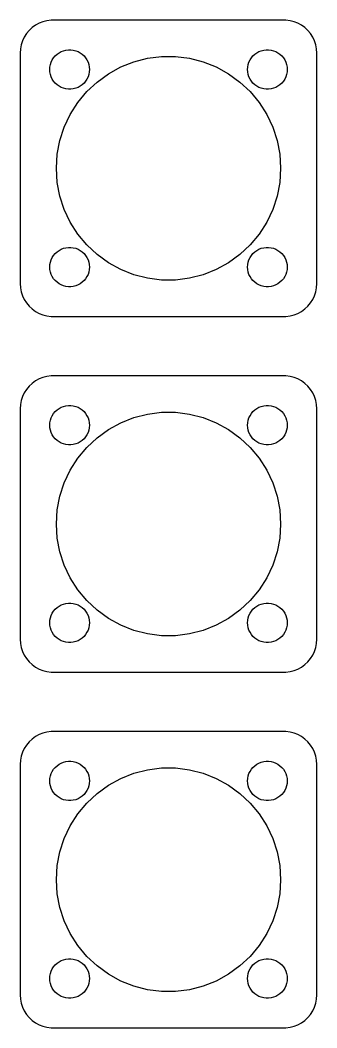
# Model space of a CAD drawing. Header units: metres. Extents: x -22 to 22, y 464 to 724.
# Drawn here: x -22.5 to 22.5, y 571.5 to 724.5 of the extents above; entities that cross this region are included whole.
import ezdxf

# ---------------------------------------------------------------- set-up
doc = ezdxf.new("R2010")
doc.units = ezdxf.units.M

msp = doc.modelspace()

# ---------------------------------------------------------------- linework, layer by layer
for p, q in [((-20.1791, 723.722), (-20.6871, 723.353)), ((-19.6289, 724.024), (-20.1791, 723.722)), ((-19.0451, 724.255), (-19.6289, 724.024)), ((-18.4369, 724.411), (-19.0451, 724.255)), ((-17.8139, 724.49), (-18.4369, 724.411)), ((17.8139, 724.49), (-17.8139, 724.49)), ((18.4369, 724.411), (17.8139, 724.49)), ((19.0451, 724.255), (18.4369, 724.411)), ((19.6289, 724.024), (19.0451, 724.255)), ((20.1791, 723.722), (19.6289, 724.024)), ((20.6871, 723.353), (20.1791, 723.722)), ((-21.5451, 722.439), (-21.8815, 721.909)), ((-21.1448, 722.923), (-21.5451, 722.439)), ((-20.6871, 723.353), (-21.1448, 722.923)), ((21.1448, 722.923), (20.6871, 723.353)), ((21.5451, 722.439), (21.1448, 722.923)), ((21.8815, 721.909), (21.5451, 722.439)), ((-22.3429, 720.743), (-22.4606, 720.127)), ((-22.1489, 721.341), (-22.3429, 720.743)), ((-21.8815, 721.909), (-22.1489, 721.341)), ((22.1489, 721.341), (21.8815, 721.909)), ((22.3429, 720.743), (22.1489, 721.341)), ((22.4606, 720.127), (22.3429, 720.743)), ((-22.4606, 720.127), (-22.5, 719.5)), ((-22.5, 719.5), (-22.5, 684.5)), ((-17.427, 718.763), (-17.1869, 719.054)), ((-17.1869, 719.054), (-16.9123, 719.312)), ((-16.9123, 719.312), (-16.6075, 719.533)), ((-16.6075, 719.533), (-16.2773, 719.714)), ((-16.2773, 719.714), (-15.927, 719.853)), ((-15.927, 719.853), (-15.5621, 719.947)), ((-15.5621, 719.947), (-15.1884, 719.994)), ((-15.1884, 719.994), (-14.8116, 719.994)), ((-14.8116, 719.994), (-14.4379, 719.947)), ((-14.4379, 719.947), (-14.0729, 719.853)), ((-14.0729, 719.853), (-13.7227, 719.714)), ((-13.7227, 719.714), (-13.3925, 719.533)), ((-13.3925, 719.533), (-13.0877, 719.312)), ((-13.0877, 719.312), (-12.8131, 719.054)), ((-12.8131, 719.054), (-12.5729, 718.763)), ((12.5729, 718.763), (12.8131, 719.054)), ((12.8131, 719.054), (13.0877, 719.312)), ((13.0877, 719.312), (13.3925, 719.533)), ((13.3925, 719.533), (13.7227, 719.714)), ((13.7227, 719.714), (14.0729, 719.853)), ((14.0729, 719.853), (14.4379, 719.947)), ((14.4379, 719.947), (14.8116, 719.994)), ((14.8116, 719.994), (15.1884, 719.994)), ((15.1884, 719.994), (15.5621, 719.947)), ((15.5621, 719.947), (15.927, 719.853)), ((15.927, 719.853), (16.2773, 719.714)), ((16.2773, 719.714), (16.6075, 719.533)), ((16.6075, 719.533), (16.9123, 719.312)), ((16.9123, 719.312), (17.1869, 719.054)), ((17.1869, 719.054), (17.427, 718.763)), ((22.5, 719.5), (22.4606, 720.127)), ((22.5, 684.5), (22.5, 719.5)), ((-17.9763, 717.376), (-17.9057, 717.746)), ((-17.9057, 717.746), (-17.7893, 718.104)), ((-17.7893, 718.104), (-17.6289, 718.445)), ((-17.6289, 718.445), (-17.427, 718.763)), ((-12.5729, 718.763), (-12.3711, 718.445)), ((-12.3711, 718.445), (-12.2107, 718.104)), ((-12.2107, 718.104), (-12.0942, 717.746)), ((-12.0942, 717.746), (-12.0237, 717.376)), ((-7.23824, 717.382), (-5.25328, 718.168)), ((-5.25328, 718.168), (-3.18547, 718.699)), ((-3.18547, 718.699), (-1.06743, 718.966)), ((-1.06743, 718.966), (1.06743, 718.966)), ((1.06743, 718.966), (3.18547, 718.699)), ((3.18547, 718.699), (5.25328, 718.168)), ((5.25328, 718.168), (7.23824, 717.382)), ((12.0237, 717.376), (12.0942, 717.746)), ((12.0942, 717.746), (12.2107, 718.104)), ((12.2107, 718.104), (12.3711, 718.445)), ((12.3711, 718.445), (12.5729, 718.763)), ((17.427, 718.763), (17.6289, 718.445)), ((17.6289, 718.445), (17.7893, 718.104)), ((17.7893, 718.104), (17.9057, 717.746)), ((17.9057, 717.746), (17.9763, 717.376)), ((-18, 717), (-17.9763, 717.376)), ((-17.9763, 716.624), (-18, 717)), ((-17.9057, 716.254), (-17.9763, 716.624)), ((-17.7893, 715.896), (-17.9057, 716.254)), ((-12.0942, 716.254), (-12.2107, 715.896)), ((-12.0237, 716.624), (-12.0942, 716.254)), ((-12.0237, 717.376), (-12, 717)), ((-12, 717), (-12.0237, 716.624)), ((-10.8362, 715.099), (-9.10905, 716.354)), ((-9.10905, 716.354), (-7.23824, 717.382)), ((7.23824, 717.382), (9.10905, 716.354)), ((9.10905, 716.354), (10.8362, 715.099)), ((12, 717), (12.0237, 717.376)), ((12.0237, 716.624), (12, 717)), ((12.0942, 716.254), (12.0237, 716.624)), ((12.2107, 715.896), (12.0942, 716.254)), ((17.9057, 716.254), (17.7893, 715.896)), ((17.9763, 716.624), (17.9057, 716.254)), ((17.9763, 717.376), (18, 717)), ((18, 717), (17.9763, 716.624)), ((-17.6289, 715.555), (-17.7893, 715.896)), ((-17.427, 715.237), (-17.6289, 715.555)), ((-17.1869, 714.946), (-17.427, 715.237)), ((-16.9123, 714.688), (-17.1869, 714.946)), ((-16.6075, 714.467), (-16.9123, 714.688)), ((-16.2773, 714.286), (-16.6075, 714.467)), ((-13.3925, 714.467), (-13.7227, 714.286)), ((-13.0877, 714.688), (-13.3925, 714.467)), ((-12.8131, 714.946), (-13.0877, 714.688)), ((-12.5729, 715.237), (-12.8131, 714.946)), ((-12.3711, 715.555), (-12.5729, 715.237)), ((-12.3925, 713.637), (-10.8362, 715.099)), ((-12.2107, 715.896), (-12.3711, 715.555)), ((10.8362, 715.099), (12.3925, 713.637)), ((12.3711, 715.555), (12.2107, 715.896)), ((12.5729, 715.237), (12.3711, 715.555)), ((12.8131, 714.946), (12.5729, 715.237)), ((13.0877, 714.688), (12.8131, 714.946)), ((13.3925, 714.467), (13.0877, 714.688)), ((13.7227, 714.286), (13.3925, 714.467)), ((16.6075, 714.467), (16.2773, 714.286)), ((16.9123, 714.688), (16.6075, 714.467)), ((17.1869, 714.946), (16.9123, 714.688)), ((17.427, 715.237), (17.1869, 714.946)), ((17.6289, 715.555), (17.427, 715.237)), ((17.7893, 715.896), (17.6289, 715.555)), ((-15.927, 714.147), (-16.2773, 714.286)), ((-15.5621, 714.053), (-15.927, 714.147)), ((-15.1884, 714.006), (-15.5621, 714.053)), ((-14.8116, 714.006), (-15.1884, 714.006)), ((-14.4379, 714.053), (-14.8116, 714.006)), ((-14.0729, 714.147), (-14.4379, 714.053)), ((-13.7227, 714.286), (-14.0729, 714.147)), ((-13.7533, 711.992), (-12.3925, 713.637)), ((12.3925, 713.637), (13.7533, 711.992)), ((14.0729, 714.147), (13.7227, 714.286)), ((14.4379, 714.053), (14.0729, 714.147)), ((14.8116, 714.006), (14.4379, 714.053)), ((15.1884, 714.006), (14.8116, 714.006)), ((15.5621, 714.053), (15.1884, 714.006)), ((15.927, 714.147), (15.5621, 714.053)), ((16.2773, 714.286), (15.927, 714.147)), ((-14.8972, 710.19), (-13.7533, 711.992)), ((13.7533, 711.992), (14.8972, 710.19)), ((-15.8062, 708.258), (-14.8972, 710.19)), ((14.8972, 710.19), (15.8062, 708.258)), ((-16.4659, 706.228), (-15.8062, 708.258)), ((15.8062, 708.258), (16.4659, 706.228)), ((-16.8659, 704.131), (-16.4659, 706.228)), ((16.4659, 706.228), (16.8659, 704.131)), ((-17, 702), (-16.8659, 704.131)), ((16.8659, 704.131), (17, 702)), ((-16.8659, 699.869), (-17, 702)), ((17, 702), (16.8659, 699.869)), ((-16.4659, 697.772), (-16.8659, 699.869)), ((16.8659, 699.869), (16.4659, 697.772)), ((-15.8062, 695.742), (-16.4659, 697.772)), ((16.4659, 697.772), (15.8062, 695.742)), ((-14.8972, 693.81), (-15.8062, 695.742)), ((15.8062, 695.742), (14.8972, 693.81)), ((-13.7533, 692.008), (-14.8972, 693.81)), ((14.8972, 693.81), (13.7533, 692.008)), ((-12.3925, 690.363), (-13.7533, 692.008)), ((13.7533, 692.008), (12.3925, 690.363)), ((-15.927, 689.853), (-15.5621, 689.947)), ((-15.5621, 689.947), (-15.1884, 689.994)), ((-15.1884, 689.994), (-14.8116, 689.994)), ((-14.8116, 689.994), (-14.4379, 689.947)), ((-14.4379, 689.947), (-14.0729, 689.853)), ((-10.8362, 688.901), (-12.3925, 690.363)), ((12.3925, 690.363), (10.8362, 688.901)), ((14.0729, 689.853), (14.4379, 689.947)), ((14.4379, 689.947), (14.8116, 689.994)), ((14.8116, 689.994), (15.1884, 689.994)), ((15.1884, 689.994), (15.5621, 689.947)), ((15.5621, 689.947), (15.927, 689.853)), ((-17.7893, 688.104), (-17.6289, 688.445)), ((-17.6289, 688.445), (-17.427, 688.763)), ((-17.427, 688.763), (-17.1869, 689.054)), ((-17.1869, 689.054), (-16.9123, 689.312)), ((-16.9123, 689.312), (-16.6075, 689.533)), ((-16.6075, 689.533), (-16.2773, 689.714)), ((-16.2773, 689.714), (-15.927, 689.853)), ((-14.0729, 689.853), (-13.7227, 689.714)), ((-13.7227, 689.714), (-13.3925, 689.533)), ((-13.3925, 689.533), (-13.0877, 689.312)), ((-13.0877, 689.312), (-12.8131, 689.054)), ((-12.8131, 689.054), (-12.5729, 688.763)), ((-12.5729, 688.763), (-12.3711, 688.445)), ((-12.3711, 688.445), (-12.2107, 688.104)), ((-9.10905, 687.646), (-10.8362, 688.901)), ((10.8362, 688.901), (9.10905, 687.646)), ((12.2107, 688.104), (12.3711, 688.445)), ((12.3711, 688.445), (12.5729, 688.763)), ((12.5729, 688.763), (12.8131, 689.054)), ((12.8131, 689.054), (13.0877, 689.312)), ((13.0877, 689.312), (13.3925, 689.533)), ((13.3925, 689.533), (13.7227, 689.714)), ((13.7227, 689.714), (14.0729, 689.853)), ((15.927, 689.853), (16.2773, 689.714)), ((16.2773, 689.714), (16.6075, 689.533)), ((16.6075, 689.533), (16.9123, 689.312)), ((16.9123, 689.312), (17.1869, 689.054)), ((17.1869, 689.054), (17.427, 688.763)), ((17.427, 688.763), (17.6289, 688.445)), ((17.6289, 688.445), (17.7893, 688.104)), ((-18, 687), (-17.9763, 687.376)), ((-17.9763, 686.624), (-18, 687)), ((-17.9763, 687.376), (-17.9057, 687.746)), ((-17.9057, 687.746), (-17.7893, 688.104)), ((-12.2107, 688.104), (-12.0942, 687.746)), ((-12.0942, 687.746), (-12.0237, 687.376)), ((-12.0237, 687.376), (-12, 687)), ((-12, 687), (-12.0237, 686.624)), ((-7.23824, 686.618), (-9.10905, 687.646)), ((9.10905, 687.646), (7.23824, 686.618)), ((12, 687), (12.0237, 687.376)), ((12.0237, 686.624), (12, 687)), ((12.0237, 687.376), (12.0942, 687.746)), ((12.0942, 687.746), (12.2107, 688.104)), ((17.7893, 688.104), (17.9057, 687.746)), ((17.9057, 687.746), (17.9763, 687.376)), ((17.9763, 687.376), (18, 687)), ((18, 687), (17.9763, 686.624)), ((-17.9057, 686.254), (-17.9763, 686.624)), ((-17.7893, 685.896), (-17.9057, 686.254)), ((-17.6289, 685.555), (-17.7893, 685.896)), ((-17.427, 685.237), (-17.6289, 685.555)), ((-12.3711, 685.555), (-12.5729, 685.237)), ((-12.2107, 685.896), (-12.3711, 685.555)), ((-12.0942, 686.254), (-12.2107, 685.896)), ((-12.0237, 686.624), (-12.0942, 686.254)), ((-5.25328, 685.832), (-7.23824, 686.618)), ((-3.18547, 685.301), (-5.25328, 685.832)), ((5.25328, 685.832), (3.18547, 685.301)), ((7.23824, 686.618), (5.25328, 685.832)), ((12.0942, 686.254), (12.0237, 686.624)), ((12.2107, 685.896), (12.0942, 686.254)), ((12.3711, 685.555), (12.2107, 685.896)), ((12.5729, 685.237), (12.3711, 685.555)), ((17.6289, 685.555), (17.427, 685.237)), ((17.7893, 685.896), (17.6289, 685.555)), ((17.9057, 686.254), (17.7893, 685.896)), ((17.9763, 686.624), (17.9057, 686.254)), ((-22.5, 684.5), (-22.4606, 683.873)), ((-22.4606, 683.873), (-22.3429, 683.257)), ((-17.1869, 684.946), (-17.427, 685.237)), ((-16.9123, 684.688), (-17.1869, 684.946)), ((-16.6075, 684.467), (-16.9123, 684.688)), ((-16.2773, 684.286), (-16.6075, 684.467)), ((-15.927, 684.147), (-16.2773, 684.286)), ((-15.5621, 684.053), (-15.927, 684.147)), ((-15.1884, 684.006), (-15.5621, 684.053)), ((-14.8116, 684.006), (-15.1884, 684.006)), ((-14.4379, 684.053), (-14.8116, 684.006)), ((-14.0729, 684.147), (-14.4379, 684.053)), ((-13.7227, 684.286), (-14.0729, 684.147)), ((-13.3925, 684.467), (-13.7227, 684.286)), ((-13.0877, 684.688), (-13.3925, 684.467)), ((-12.8131, 684.946), (-13.0877, 684.688)), ((-12.5729, 685.237), (-12.8131, 684.946)), ((-1.06743, 685.034), (-3.18547, 685.301)), ((1.06743, 685.034), (-1.06743, 685.034)), ((3.18547, 685.301), (1.06743, 685.034)), ((12.8131, 684.946), (12.5729, 685.237)), ((13.0877, 684.688), (12.8131, 684.946)), ((13.3925, 684.467), (13.0877, 684.688)), ((13.7227, 684.286), (13.3925, 684.467)), ((14.0729, 684.147), (13.7227, 684.286)), ((14.4379, 684.053), (14.0729, 684.147)), ((14.8116, 684.006), (14.4379, 684.053)), ((15.1884, 684.006), (14.8116, 684.006)), ((15.5621, 684.053), (15.1884, 684.006)), ((15.927, 684.147), (15.5621, 684.053)), ((16.2773, 684.286), (15.927, 684.147)), ((16.6075, 684.467), (16.2773, 684.286)), ((16.9123, 684.688), (16.6075, 684.467)), ((17.1869, 684.946), (16.9123, 684.688)), ((17.427, 685.237), (17.1869, 684.946)), ((22.3429, 683.257), (22.4606, 683.873)), ((22.4606, 683.873), (22.5, 684.5)), ((-22.3429, 683.257), (-22.1489, 682.659)), ((-22.1489, 682.659), (-21.8815, 682.091)), ((21.8815, 682.091), (22.1489, 682.659)), ((22.1489, 682.659), (22.3429, 683.257)), ((-21.8815, 682.091), (-21.5451, 681.561)), ((-21.5451, 681.561), (-21.1448, 681.077)), ((-21.1448, 681.077), (-20.6871, 680.647)), ((20.6871, 680.647), (21.1448, 681.077)), ((21.1448, 681.077), (21.5451, 681.561)), ((21.5451, 681.561), (21.8815, 682.091)), ((-20.6871, 680.647), (-20.1791, 680.278)), ((-20.1791, 680.278), (-19.6289, 679.976)), ((-19.6289, 679.976), (-19.0451, 679.745)), ((-19.0451, 679.745), (-18.4369, 679.589)), ((-18.4369, 679.589), (-17.8139, 679.51)), ((-17.8139, 679.51), (17.8139, 679.51)), ((17.8139, 679.51), (18.4369, 679.589)), ((18.4369, 679.589), (19.0451, 679.745)), ((19.0451, 679.745), (19.6289, 679.976)), ((19.6289, 679.976), (20.1791, 680.278)), ((20.1791, 680.278), (20.6871, 680.647)), ((-19.0451, 670.255), (-19.6289, 670.024)), ((-18.4369, 670.411), (-19.0451, 670.255)), ((-17.8139, 670.49), (-18.4369, 670.411)), ((17.8139, 670.49), (-17.8139, 670.49)), ((18.4369, 670.411), (17.8139, 670.49)), ((19.0451, 670.255), (18.4369, 670.411)), ((19.6289, 670.024), (19.0451, 670.255)), ((-21.1448, 668.923), (-21.5451, 668.439)), ((-20.6871, 669.353), (-21.1448, 668.923)), ((-20.1791, 669.722), (-20.6871, 669.353)), ((-19.6289, 670.024), (-20.1791, 669.722)), ((20.1791, 669.722), (19.6289, 670.024)), ((20.6871, 669.353), (20.1791, 669.722)), ((21.1448, 668.923), (20.6871, 669.353)), ((21.5451, 668.439), (21.1448, 668.923)), ((-22.1489, 667.341), (-22.3429, 666.743)), ((-21.8815, 667.909), (-22.1489, 667.341)), ((-21.5451, 668.439), (-21.8815, 667.909)), ((21.8815, 667.909), (21.5451, 668.439)), ((22.1489, 667.341), (21.8815, 667.909)), ((22.3429, 666.743), (22.1489, 667.341)), ((-22.4606, 666.127), (-22.5, 665.5)), ((-22.5, 665.5), (-22.5, 630.5)), ((-22.3429, 666.743), (-22.4606, 666.127)), ((-16.9123, 665.312), (-16.6075, 665.533)), ((-16.6075, 665.533), (-16.2773, 665.714)), ((-16.2773, 665.714), (-15.927, 665.853)), ((-15.927, 665.853), (-15.5621, 665.947)), ((-15.5621, 665.947), (-15.1884, 665.994)), ((-15.1884, 665.994), (-14.8116, 665.994)), ((-14.8116, 665.994), (-14.4379, 665.947)), ((-14.4379, 665.947), (-14.0729, 665.853)), ((-14.0729, 665.853), (-13.7227, 665.714)), ((-13.7227, 665.714), (-13.3925, 665.533)), ((-13.3925, 665.533), (-13.0877, 665.312)), ((13.0877, 665.312), (13.3925, 665.533)), ((13.3925, 665.533), (13.7227, 665.714)), ((13.7227, 665.714), (14.0729, 665.853)), ((14.0729, 665.853), (14.4379, 665.947)), ((14.4379, 665.947), (14.8116, 665.994)), ((14.8116, 665.994), (15.1884, 665.994)), ((15.1884, 665.994), (15.5621, 665.947)), ((15.5621, 665.947), (15.927, 665.853)), ((15.927, 665.853), (16.2773, 665.714)), ((16.2773, 665.714), (16.6075, 665.533)), ((16.6075, 665.533), (16.9123, 665.312)), ((22.4606, 666.127), (22.3429, 666.743)), ((22.5, 665.5), (22.4606, 666.127)), ((22.5, 630.5), (22.5, 665.5)), ((-17.9057, 663.746), (-17.7893, 664.104)), ((-17.7893, 664.104), (-17.6289, 664.445)), ((-17.6289, 664.445), (-17.427, 664.763)), ((-17.427, 664.763), (-17.1869, 665.054)), ((-17.1869, 665.054), (-16.9123, 665.312)), ((-13.0877, 665.312), (-12.8131, 665.054)), ((-12.8131, 665.054), (-12.5729, 664.763)), ((-12.5729, 664.763), (-12.3711, 664.445)), ((-12.3711, 664.445), (-12.2107, 664.104)), ((-12.2107, 664.104), (-12.0942, 663.746)), ((-7.23824, 663.382), (-5.25328, 664.168)), ((-5.25328, 664.168), (-3.18547, 664.699)), ((-3.18547, 664.699), (-1.06743, 664.966)), ((-1.06743, 664.966), (1.06743, 664.966)), ((1.06743, 664.966), (3.18547, 664.699)), ((3.18547, 664.699), (5.25328, 664.168)), ((5.25328, 664.168), (7.23824, 663.382)), ((12.0942, 663.746), (12.2107, 664.104)), ((12.2107, 664.104), (12.3711, 664.445)), ((12.3711, 664.445), (12.5729, 664.763)), ((12.5729, 664.763), (12.8131, 665.054)), ((12.8131, 665.054), (13.0877, 665.312)), ((16.9123, 665.312), (17.1869, 665.054)), ((17.1869, 665.054), (17.427, 664.763)), ((17.427, 664.763), (17.6289, 664.445)), ((17.6289, 664.445), (17.7893, 664.104)), ((17.7893, 664.104), (17.9057, 663.746)), ((-18, 663), (-17.9763, 663.376)), ((-17.9763, 662.624), (-18, 663)), ((-17.9763, 663.376), (-17.9057, 663.746)), ((-17.9057, 662.254), (-17.9763, 662.624)), ((-12.0942, 663.746), (-12.0237, 663.376)), ((-12.0237, 662.624), (-12.0942, 662.254)), ((-12.0237, 663.376), (-12, 663)), ((-12, 663), (-12.0237, 662.624)), ((-9.10905, 662.354), (-7.23824, 663.382)), ((7.23824, 663.382), (9.10905, 662.354)), ((12, 663), (12.0237, 663.376)), ((12.0237, 662.624), (12, 663)), ((12.0237, 663.376), (12.0942, 663.746)), ((12.0942, 662.254), (12.0237, 662.624)), ((17.9057, 663.746), (17.9763, 663.376)), ((17.9763, 662.624), (17.9057, 662.254)), ((17.9763, 663.376), (18, 663)), ((18, 663), (17.9763, 662.624)), ((-17.7893, 661.896), (-17.9057, 662.254)), ((-17.6289, 661.555), (-17.7893, 661.896)), ((-17.427, 661.237), (-17.6289, 661.555)), ((-17.1869, 660.946), (-17.427, 661.237)), ((-16.9123, 660.688), (-17.1869, 660.946)), ((-12.8131, 660.946), (-13.0877, 660.688)), ((-12.5729, 661.237), (-12.8131, 660.946)), ((-12.3711, 661.555), (-12.5729, 661.237)), ((-12.3925, 659.637), (-10.8362, 661.099)), ((-12.2107, 661.896), (-12.3711, 661.555)), ((-12.0942, 662.254), (-12.2107, 661.896)), ((-10.8362, 661.099), (-9.10905, 662.354)), ((9.10905, 662.354), (10.8362, 661.099)), ((10.8362, 661.099), (12.3925, 659.637)), ((12.2107, 661.896), (12.0942, 662.254)), ((12.3711, 661.555), (12.2107, 661.896)), ((12.5729, 661.237), (12.3711, 661.555)), ((12.8131, 660.946), (12.5729, 661.237)), ((13.0877, 660.688), (12.8131, 660.946)), ((17.1869, 660.946), (16.9123, 660.688)), ((17.427, 661.237), (17.1869, 660.946)), ((17.6289, 661.555), (17.427, 661.237)), ((17.7893, 661.896), (17.6289, 661.555)), ((17.9057, 662.254), (17.7893, 661.896)), ((-16.6075, 660.467), (-16.9123, 660.688)), ((-16.2773, 660.286), (-16.6075, 660.467)), ((-15.927, 660.147), (-16.2773, 660.286)), ((-15.5621, 660.053), (-15.927, 660.147)), ((-15.1884, 660.006), (-15.5621, 660.053)), ((-14.8116, 660.006), (-15.1884, 660.006)), ((-14.4379, 660.053), (-14.8116, 660.006)), ((-14.0729, 660.147), (-14.4379, 660.053)), ((-13.7227, 660.286), (-14.0729, 660.147)), ((-13.7533, 657.992), (-12.3925, 659.637)), ((-13.3925, 660.467), (-13.7227, 660.286)), ((-13.0877, 660.688), (-13.3925, 660.467)), ((12.3925, 659.637), (13.7533, 657.992)), ((13.3925, 660.467), (13.0877, 660.688)), ((13.7227, 660.286), (13.3925, 660.467)), ((14.0729, 660.147), (13.7227, 660.286)), ((14.4379, 660.053), (14.0729, 660.147)), ((14.8116, 660.006), (14.4379, 660.053)), ((15.1884, 660.006), (14.8116, 660.006)), ((15.5621, 660.053), (15.1884, 660.006)), ((15.927, 660.147), (15.5621, 660.053)), ((16.2773, 660.286), (15.927, 660.147)), ((16.6075, 660.467), (16.2773, 660.286)), ((16.9123, 660.688), (16.6075, 660.467)), ((-14.8972, 656.19), (-13.7533, 657.992)), ((13.7533, 657.992), (14.8972, 656.19)), ((-15.8062, 654.258), (-14.8972, 656.19)), ((14.8972, 656.19), (15.8062, 654.258)), ((-16.4659, 652.228), (-15.8062, 654.258)), ((15.8062, 654.258), (16.4659, 652.228)), ((-16.8659, 650.131), (-16.4659, 652.228)), ((16.4659, 652.228), (16.8659, 650.131)), ((-17, 648), (-16.8659, 650.131)), ((16.8659, 650.131), (17, 648)), ((-16.8659, 645.869), (-17, 648)), ((17, 648), (16.8659, 645.869)), ((-16.4659, 643.772), (-16.8659, 645.869)), ((16.8659, 645.869), (16.4659, 643.772)), ((-15.8062, 641.742), (-16.4659, 643.772)), ((16.4659, 643.772), (15.8062, 641.742)), ((-14.8972, 639.81), (-15.8062, 641.742)), ((15.8062, 641.742), (14.8972, 639.81)), ((-13.7533, 638.008), (-14.8972, 639.81)), ((14.8972, 639.81), (13.7533, 638.008)), ((-12.3925, 636.363), (-13.7533, 638.008)), ((13.7533, 638.008), (12.3925, 636.363)), ((-17.427, 634.763), (-17.1869, 635.054)), ((-17.1869, 635.054), (-16.9123, 635.312)), ((-16.9123, 635.312), (-16.6075, 635.533)), ((-16.6075, 635.533), (-16.2773, 635.714)), ((-16.2773, 635.714), (-15.927, 635.853)), ((-15.927, 635.853), (-15.5621, 635.947)), ((-15.5621, 635.947), (-15.1884, 635.994)), ((-15.1884, 635.994), (-14.8116, 635.994)), ((-14.8116, 635.994), (-14.4379, 635.947)), ((-14.4379, 635.947), (-14.0729, 635.853)), ((-14.0729, 635.853), (-13.7227, 635.714)), ((-13.7227, 635.714), (-13.3925, 635.533)), ((-13.3925, 635.533), (-13.0877, 635.312)), ((-13.0877, 635.312), (-12.8131, 635.054)), ((-12.8131, 635.054), (-12.5729, 634.763)), ((-10.8362, 634.901), (-12.3925, 636.363)), ((-9.10905, 633.646), (-10.8362, 634.901)), ((10.8362, 634.901), (9.10905, 633.646)), ((12.3925, 636.363), (10.8362, 634.901)), ((12.5729, 634.763), (12.8131, 635.054)), ((12.8131, 635.054), (13.0877, 635.312)), ((13.0877, 635.312), (13.3925, 635.533)), ((13.3925, 635.533), (13.7227, 635.714)), ((13.7227, 635.714), (14.0729, 635.853)), ((14.0729, 635.853), (14.4379, 635.947)), ((14.4379, 635.947), (14.8116, 635.994)), ((14.8116, 635.994), (15.1884, 635.994)), ((15.1884, 635.994), (15.5621, 635.947)), ((15.5621, 635.947), (15.927, 635.853)), ((15.927, 635.853), (16.2773, 635.714)), ((16.2773, 635.714), (16.6075, 635.533)), ((16.6075, 635.533), (16.9123, 635.312)), ((16.9123, 635.312), (17.1869, 635.054)), ((17.1869, 635.054), (17.427, 634.763)), ((-18, 633), (-17.9763, 633.376)), ((-17.9763, 633.376), (-17.9057, 633.746)), ((-17.9057, 633.746), (-17.7893, 634.104)), ((-17.7893, 634.104), (-17.6289, 634.445)), ((-17.6289, 634.445), (-17.427, 634.763)), ((-12.5729, 634.763), (-12.3711, 634.445)), ((-12.3711, 634.445), (-12.2107, 634.104)), ((-12.2107, 634.104), (-12.0942, 633.746)), ((-12.0942, 633.746), (-12.0237, 633.376)), ((-12.0237, 633.376), (-12, 633)), ((-7.23824, 632.618), (-9.10905, 633.646)), ((9.10905, 633.646), (7.23824, 632.618)), ((12, 633), (12.0237, 633.376)), ((12.0237, 633.376), (12.0942, 633.746)), ((12.0942, 633.746), (12.2107, 634.104)), ((12.2107, 634.104), (12.3711, 634.445)), ((12.3711, 634.445), (12.5729, 634.763)), ((17.427, 634.763), (17.6289, 634.445)), ((17.6289, 634.445), (17.7893, 634.104)), ((17.7893, 634.104), (17.9057, 633.746)), ((17.9057, 633.746), (17.9763, 633.376)), ((17.9763, 633.376), (18, 633)), ((-17.9763, 632.624), (-18, 633)), ((-17.9057, 632.254), (-17.9763, 632.624)), ((-17.7893, 631.896), (-17.9057, 632.254)), ((-17.6289, 631.555), (-17.7893, 631.896)), ((-12.2107, 631.896), (-12.3711, 631.555)), ((-12.0942, 632.254), (-12.2107, 631.896)), ((-12.0237, 632.624), (-12.0942, 632.254)), ((-12, 633), (-12.0237, 632.624)), ((-5.25328, 631.832), (-7.23824, 632.618)), ((-3.18547, 631.301), (-5.25328, 631.832)), ((5.25328, 631.832), (3.18547, 631.301)), ((7.23824, 632.618), (5.25328, 631.832)), ((12.0237, 632.624), (12, 633)), ((12.0942, 632.254), (12.0237, 632.624)), ((12.2107, 631.896), (12.0942, 632.254)), ((12.3711, 631.555), (12.2107, 631.896)), ((17.7893, 631.896), (17.6289, 631.555)), ((17.9057, 632.254), (17.7893, 631.896)), ((17.9763, 632.624), (17.9057, 632.254)), ((18, 633), (17.9763, 632.624)), ((-22.5, 630.5), (-22.4606, 629.873)), ((-17.427, 631.237), (-17.6289, 631.555)), ((-17.1869, 630.946), (-17.427, 631.237)), ((-16.9123, 630.688), (-17.1869, 630.946)), ((-16.6075, 630.467), (-16.9123, 630.688)), ((-16.2773, 630.286), (-16.6075, 630.467)), ((-15.927, 630.147), (-16.2773, 630.286)), ((-13.7227, 630.286), (-14.0729, 630.147)), ((-13.3925, 630.467), (-13.7227, 630.286)), ((-13.0877, 630.688), (-13.3925, 630.467)), ((-12.8131, 630.946), (-13.0877, 630.688)), ((-12.5729, 631.237), (-12.8131, 630.946)), ((-12.3711, 631.555), (-12.5729, 631.237)), ((-1.06743, 631.034), (-3.18547, 631.301)), ((1.06743, 631.034), (-1.06743, 631.034)), ((3.18547, 631.301), (1.06743, 631.034)), ((12.5729, 631.237), (12.3711, 631.555)), ((12.8131, 630.946), (12.5729, 631.237)), ((13.0877, 630.688), (12.8131, 630.946)), ((13.3925, 630.467), (13.0877, 630.688)), ((13.7227, 630.286), (13.3925, 630.467)), ((14.0729, 630.147), (13.7227, 630.286)), ((16.2773, 630.286), (15.927, 630.147)), ((16.6075, 630.467), (16.2773, 630.286)), ((16.9123, 630.688), (16.6075, 630.467)), ((17.1869, 630.946), (16.9123, 630.688)), ((17.427, 631.237), (17.1869, 630.946)), ((17.6289, 631.555), (17.427, 631.237)), ((22.4606, 629.873), (22.5, 630.5)), ((-22.4606, 629.873), (-22.3429, 629.257)), ((-22.3429, 629.257), (-22.1489, 628.659)), ((-15.5621, 630.053), (-15.927, 630.147)), ((-15.1884, 630.006), (-15.5621, 630.053)), ((-14.8116, 630.006), (-15.1884, 630.006)), ((-14.4379, 630.053), (-14.8116, 630.006)), ((-14.0729, 630.147), (-14.4379, 630.053)), ((14.4379, 630.053), (14.0729, 630.147)), ((14.8116, 630.006), (14.4379, 630.053)), ((15.1884, 630.006), (14.8116, 630.006)), ((15.5621, 630.053), (15.1884, 630.006)), ((15.927, 630.147), (15.5621, 630.053)), ((22.1489, 628.659), (22.3429, 629.257)), ((22.3429, 629.257), (22.4606, 629.873)), ((-22.1489, 628.659), (-21.8815, 628.091)), ((-21.8815, 628.091), (-21.5451, 627.561)), ((-21.5451, 627.561), (-21.1448, 627.077)), ((21.1448, 627.077), (21.5451, 627.561)), ((21.5451, 627.561), (21.8815, 628.091)), ((21.8815, 628.091), (22.1489, 628.659)), ((-21.1448, 627.077), (-20.6871, 626.647)), ((-20.6871, 626.647), (-20.1791, 626.278)), ((-20.1791, 626.278), (-19.6289, 625.976)), ((-19.6289, 625.976), (-19.0451, 625.745)), ((-19.0451, 625.745), (-18.4369, 625.589)), ((18.4369, 625.589), (19.0451, 625.745)), ((19.0451, 625.745), (19.6289, 625.976)), ((19.6289, 625.976), (20.1791, 626.278)), ((20.1791, 626.278), (20.6871, 626.647)), ((20.6871, 626.647), (21.1448, 627.077)), ((-18.4369, 625.589), (-17.8139, 625.51)), ((-17.8139, 625.51), (17.8139, 625.51)), ((17.8139, 625.51), (18.4369, 625.589)), ((-20.6871, 615.353), (-21.1448, 614.923)), ((-20.1791, 615.722), (-20.6871, 615.353)), ((-19.6289, 616.024), (-20.1791, 615.722)), ((-19.0451, 616.255), (-19.6289, 616.024)), ((-18.4369, 616.411), (-19.0451, 616.255)), ((-17.8139, 616.49), (-18.4369, 616.411)), ((17.8139, 616.49), (-17.8139, 616.49)), ((18.4369, 616.411), (17.8139, 616.49)), ((19.0451, 616.255), (18.4369, 616.411)), ((19.6289, 616.024), (19.0451, 616.255)), ((20.1791, 615.722), (19.6289, 616.024)), ((20.6871, 615.353), (20.1791, 615.722)), ((21.1448, 614.923), (20.6871, 615.353)), ((-21.8815, 613.909), (-22.1489, 613.341)), ((-21.5451, 614.439), (-21.8815, 613.909)), ((-21.1448, 614.923), (-21.5451, 614.439)), ((21.5451, 614.439), (21.1448, 614.923)), ((21.8815, 613.909), (21.5451, 614.439)), ((22.1489, 613.341), (21.8815, 613.909)), ((-22.4606, 612.127), (-22.5, 611.5)), ((-22.3429, 612.743), (-22.4606, 612.127)), ((-22.1489, 613.341), (-22.3429, 612.743)), ((-15.927, 611.853), (-15.5621, 611.947)), ((-15.5621, 611.947), (-15.1884, 611.994)), ((-15.1884, 611.994), (-14.8116, 611.994)), ((-14.8116, 611.994), (-14.4379, 611.947)), ((-14.4379, 611.947), (-14.0729, 611.853)), ((14.0729, 611.853), (14.4379, 611.947)), ((14.4379, 611.947), (14.8116, 611.994)), ((14.8116, 611.994), (15.1884, 611.994)), ((15.1884, 611.994), (15.5621, 611.947)), ((15.5621, 611.947), (15.927, 611.853)), ((22.3429, 612.743), (22.1489, 613.341)), ((22.4606, 612.127), (22.3429, 612.743)), ((22.5, 611.5), (22.4606, 612.127)), ((-22.5, 611.5), (-22.5, 576.5)), ((-17.7893, 610.104), (-17.6289, 610.445)), ((-17.6289, 610.445), (-17.427, 610.763)), ((-17.427, 610.763), (-17.1869, 611.054)), ((-17.1869, 611.054), (-16.9123, 611.312)), ((-16.9123, 611.312), (-16.6075, 611.533)), ((-16.6075, 611.533), (-16.2773, 611.714)), ((-16.2773, 611.714), (-15.927, 611.853)), ((-14.0729, 611.853), (-13.7227, 611.714)), ((-13.7227, 611.714), (-13.3925, 611.533)), ((-13.3925, 611.533), (-13.0877, 611.312)), ((-13.0877, 611.312), (-12.8131, 611.054)), ((-12.8131, 611.054), (-12.5729, 610.763)), ((-12.5729, 610.763), (-12.3711, 610.445)), ((-12.3711, 610.445), (-12.2107, 610.104)), ((-5.25328, 610.168), (-3.18547, 610.699)), ((-3.18547, 610.699), (-1.06743, 610.966)), ((-1.06743, 610.966), (1.06743, 610.966)), ((1.06743, 610.966), (3.18547, 610.699)), ((3.18547, 610.699), (5.25328, 610.168)), ((12.2107, 610.104), (12.3711, 610.445)), ((12.3711, 610.445), (12.5729, 610.763)), ((12.5729, 610.763), (12.8131, 611.054)), ((12.8131, 611.054), (13.0877, 611.312)), ((13.0877, 611.312), (13.3925, 611.533)), ((13.3925, 611.533), (13.7227, 611.714)), ((13.7227, 611.714), (14.0729, 611.853)), ((15.927, 611.853), (16.2773, 611.714)), ((16.2773, 611.714), (16.6075, 611.533)), ((16.6075, 611.533), (16.9123, 611.312)), ((16.9123, 611.312), (17.1869, 611.054)), ((17.1869, 611.054), (17.427, 610.763)), ((17.427, 610.763), (17.6289, 610.445)), ((17.6289, 610.445), (17.7893, 610.104)), ((22.5, 576.5), (22.5, 611.5)), ((-18, 609), (-17.9763, 609.376)), ((-17.9763, 608.624), (-18, 609)), ((-17.9763, 609.376), (-17.9057, 609.746)), ((-17.9057, 609.746), (-17.7893, 610.104)), ((-12.2107, 610.104), (-12.0942, 609.746)), ((-12.0942, 609.746), (-12.0237, 609.376)), ((-12.0237, 609.376), (-12, 609)), ((-12, 609), (-12.0237, 608.624)), ((-9.10905, 608.354), (-7.23824, 609.382)), ((-7.23824, 609.382), (-5.25328, 610.168)), ((5.25328, 610.168), (7.23824, 609.382)), ((7.23824, 609.382), (9.10905, 608.354)), ((12, 609), (12.0237, 609.376)), ((12.0237, 608.624), (12, 609)), ((12.0237, 609.376), (12.0942, 609.746)), ((12.0942, 609.746), (12.2107, 610.104)), ((17.7893, 610.104), (17.9057, 609.746)), ((17.9057, 609.746), (17.9763, 609.376)), ((17.9763, 609.376), (18, 609)), ((18, 609), (17.9763, 608.624)), ((-17.9057, 608.254), (-17.9763, 608.624)), ((-17.7893, 607.896), (-17.9057, 608.254)), ((-17.6289, 607.555), (-17.7893, 607.896)), ((-17.427, 607.237), (-17.6289, 607.555)), ((-12.3711, 607.555), (-12.5729, 607.237)), ((-12.2107, 607.896), (-12.3711, 607.555)), ((-12.0942, 608.254), (-12.2107, 607.896)), ((-12.0237, 608.624), (-12.0942, 608.254)), ((-10.8362, 607.099), (-9.10905, 608.354)), ((9.10905, 608.354), (10.8362, 607.099)), ((12.0942, 608.254), (12.0237, 608.624)), ((12.2107, 607.896), (12.0942, 608.254)), ((12.3711, 607.555), (12.2107, 607.896)), ((12.5729, 607.237), (12.3711, 607.555)), ((17.6289, 607.555), (17.427, 607.237)), ((17.7893, 607.896), (17.6289, 607.555)), ((17.9057, 608.254), (17.7893, 607.896)), ((17.9763, 608.624), (17.9057, 608.254)), ((-17.1869, 606.946), (-17.427, 607.237)), ((-16.9123, 606.688), (-17.1869, 606.946)), ((-16.6075, 606.467), (-16.9123, 606.688)), ((-16.2773, 606.286), (-16.6075, 606.467)), ((-15.927, 606.147), (-16.2773, 606.286)), ((-15.5621, 606.053), (-15.927, 606.147)), ((-15.1884, 606.006), (-15.5621, 606.053)), ((-14.8116, 606.006), (-15.1884, 606.006)), ((-14.4379, 606.053), (-14.8116, 606.006)), ((-14.0729, 606.147), (-14.4379, 606.053)), ((-13.7227, 606.286), (-14.0729, 606.147)), ((-13.3925, 606.467), (-13.7227, 606.286)), ((-13.0877, 606.688), (-13.3925, 606.467)), ((-12.8131, 606.946), (-13.0877, 606.688)), ((-12.5729, 607.237), (-12.8131, 606.946)), ((-12.3925, 605.637), (-10.8362, 607.099)), ((10.8362, 607.099), (12.3925, 605.637)), ((12.8131, 606.946), (12.5729, 607.237)), ((13.0877, 606.688), (12.8131, 606.946)), ((13.3925, 606.467), (13.0877, 606.688)), ((13.7227, 606.286), (13.3925, 606.467)), ((14.0729, 606.147), (13.7227, 606.286)), ((14.4379, 606.053), (14.0729, 606.147)), ((14.8116, 606.006), (14.4379, 606.053)), ((15.1884, 606.006), (14.8116, 606.006)), ((15.5621, 606.053), (15.1884, 606.006)), ((15.927, 606.147), (15.5621, 606.053)), ((16.2773, 606.286), (15.927, 606.147)), ((16.6075, 606.467), (16.2773, 606.286)), ((16.9123, 606.688), (16.6075, 606.467)), ((17.1869, 606.946), (16.9123, 606.688)), ((17.427, 607.237), (17.1869, 606.946)), ((-13.7533, 603.992), (-12.3925, 605.637)), ((12.3925, 605.637), (13.7533, 603.992)), ((-14.8972, 602.19), (-13.7533, 603.992)), ((13.7533, 603.992), (14.8972, 602.19)), ((-15.8062, 600.258), (-14.8972, 602.19)), ((14.8972, 602.19), (15.8062, 600.258)), ((-16.4659, 598.228), (-15.8062, 600.258)), ((15.8062, 600.258), (16.4659, 598.228)), ((-16.8659, 596.131), (-16.4659, 598.228)), ((16.4659, 598.228), (16.8659, 596.131)), ((-17, 594), (-16.8659, 596.131)), ((16.8659, 596.131), (17, 594)), ((-16.8659, 591.869), (-17, 594)), ((17, 594), (16.8659, 591.869)), ((-16.4659, 589.772), (-16.8659, 591.869)), ((16.8659, 591.869), (16.4659, 589.772)), ((-15.8062, 587.742), (-16.4659, 589.772)), ((16.4659, 589.772), (15.8062, 587.742)), ((-14.8972, 585.81), (-15.8062, 587.742)), ((15.8062, 587.742), (14.8972, 585.81)), ((-13.7533, 584.008), (-14.8972, 585.81)), ((14.8972, 585.81), (13.7533, 584.008)), ((-12.3925, 582.363), (-13.7533, 584.008)), ((13.7533, 584.008), (12.3925, 582.363)), ((-16.9123, 581.312), (-16.6075, 581.533)), ((-16.6075, 581.533), (-16.2773, 581.714)), ((-16.2773, 581.714), (-15.927, 581.853)), ((-15.927, 581.853), (-15.5621, 581.947)), ((-15.5621, 581.947), (-15.1884, 581.994)), ((-15.1884, 581.994), (-14.8116, 581.994)), ((-14.8116, 581.994), (-14.4379, 581.947)), ((-14.4379, 581.947), (-14.0729, 581.853)), ((-14.0729, 581.853), (-13.7227, 581.714)), ((-13.7227, 581.714), (-13.3925, 581.533)), ((-13.3925, 581.533), (-13.0877, 581.312)), ((-10.8362, 580.901), (-12.3925, 582.363)), ((12.3925, 582.363), (10.8362, 580.901)), ((13.0877, 581.312), (13.3925, 581.533)), ((13.3925, 581.533), (13.7227, 581.714)), ((13.7227, 581.714), (14.0729, 581.853)), ((14.0729, 581.853), (14.4379, 581.947)), ((14.4379, 581.947), (14.8116, 581.994)), ((14.8116, 581.994), (15.1884, 581.994)), ((15.1884, 581.994), (15.5621, 581.947)), ((15.5621, 581.947), (15.927, 581.853)), ((15.927, 581.853), (16.2773, 581.714)), ((16.2773, 581.714), (16.6075, 581.533)), ((16.6075, 581.533), (16.9123, 581.312)), ((-17.9057, 579.746), (-17.7893, 580.104)), ((-17.7893, 580.104), (-17.6289, 580.445)), ((-17.6289, 580.445), (-17.427, 580.763)), ((-17.427, 580.763), (-17.1869, 581.054)), ((-17.1869, 581.054), (-16.9123, 581.312)), ((-13.0877, 581.312), (-12.8131, 581.054)), ((-12.8131, 581.054), (-12.5729, 580.763)), ((-12.5729, 580.763), (-12.3711, 580.445)), ((-12.3711, 580.445), (-12.2107, 580.104)), ((-12.2107, 580.104), (-12.0942, 579.746)), ((-9.10905, 579.646), (-10.8362, 580.901)), ((10.8362, 580.901), (9.10905, 579.646)), ((12.0942, 579.746), (12.2107, 580.104)), ((12.2107, 580.104), (12.3711, 580.445)), ((12.3711, 580.445), (12.5729, 580.763)), ((12.5729, 580.763), (12.8131, 581.054)), ((12.8131, 581.054), (13.0877, 581.312)), ((16.9123, 581.312), (17.1869, 581.054)), ((17.1869, 581.054), (17.427, 580.763)), ((17.427, 580.763), (17.6289, 580.445)), ((17.6289, 580.445), (17.7893, 580.104)), ((17.7893, 580.104), (17.9057, 579.746)), ((-18, 579), (-17.9763, 579.376)), ((-17.9763, 578.624), (-18, 579)), ((-17.9763, 579.376), (-17.9057, 579.746)), ((-17.9057, 578.254), (-17.9763, 578.624)), ((-12.0942, 579.746), (-12.0237, 579.376)), ((-12.0237, 578.624), (-12.0942, 578.254)), ((-12.0237, 579.376), (-12, 579)), ((-12, 579), (-12.0237, 578.624)), ((-7.23824, 578.618), (-9.10905, 579.646)), ((-5.25328, 577.832), (-7.23824, 578.618)), ((7.23824, 578.618), (5.25328, 577.832)), ((9.10905, 579.646), (7.23824, 578.618)), ((12, 579), (12.0237, 579.376)), ((12.0237, 578.624), (12, 579)), ((12.0237, 579.376), (12.0942, 579.746)), ((12.0942, 578.254), (12.0237, 578.624)), ((17.9057, 579.746), (17.9763, 579.376)), ((17.9763, 578.624), (17.9057, 578.254)), ((17.9763, 579.376), (18, 579)), ((18, 579), (17.9763, 578.624)), ((-17.7893, 577.896), (-17.9057, 578.254)), ((-17.6289, 577.555), (-17.7893, 577.896)), ((-17.427, 577.237), (-17.6289, 577.555)), ((-17.1869, 576.946), (-17.427, 577.237)), ((-16.9123, 576.688), (-17.1869, 576.946)), ((-12.8131, 576.946), (-13.0877, 576.688)), ((-12.5729, 577.237), (-12.8131, 576.946)), ((-12.3711, 577.555), (-12.5729, 577.237)), ((-12.2107, 577.896), (-12.3711, 577.555)), ((-12.0942, 578.254), (-12.2107, 577.896)), ((-3.18547, 577.301), (-5.25328, 577.832)), ((-1.06743, 577.034), (-3.18547, 577.301)), ((1.06743, 577.034), (-1.06743, 577.034)), ((3.18547, 577.301), (1.06743, 577.034)), ((5.25328, 577.832), (3.18547, 577.301)), ((12.2107, 577.896), (12.0942, 578.254)), ((12.3711, 577.555), (12.2107, 577.896)), ((12.5729, 577.237), (12.3711, 577.555)), ((12.8131, 576.946), (12.5729, 577.237)), ((13.0877, 576.688), (12.8131, 576.946)), ((17.1869, 576.946), (16.9123, 576.688)), ((17.427, 577.237), (17.1869, 576.946)), ((17.6289, 577.555), (17.427, 577.237)), ((17.7893, 577.896), (17.6289, 577.555)), ((17.9057, 578.254), (17.7893, 577.896)), ((-22.5, 576.5), (-22.4606, 575.873)), ((-22.4606, 575.873), (-22.3429, 575.257)), ((-22.3429, 575.257), (-22.1489, 574.659)), ((-16.6075, 576.467), (-16.9123, 576.688)), ((-16.2773, 576.286), (-16.6075, 576.467)), ((-15.927, 576.147), (-16.2773, 576.286)), ((-15.5621, 576.053), (-15.927, 576.147)), ((-15.1884, 576.006), (-15.5621, 576.053)), ((-14.8116, 576.006), (-15.1884, 576.006)), ((-14.4379, 576.053), (-14.8116, 576.006)), ((-14.0729, 576.147), (-14.4379, 576.053)), ((-13.7227, 576.286), (-14.0729, 576.147)), ((-13.3925, 576.467), (-13.7227, 576.286)), ((-13.0877, 576.688), (-13.3925, 576.467)), ((13.3925, 576.467), (13.0877, 576.688)), ((13.7227, 576.286), (13.3925, 576.467)), ((14.0729, 576.147), (13.7227, 576.286)), ((14.4379, 576.053), (14.0729, 576.147)), ((14.8116, 576.006), (14.4379, 576.053)), ((15.1884, 576.006), (14.8116, 576.006)), ((15.5621, 576.053), (15.1884, 576.006)), ((15.927, 576.147), (15.5621, 576.053)), ((16.2773, 576.286), (15.927, 576.147)), ((16.6075, 576.467), (16.2773, 576.286)), ((16.9123, 576.688), (16.6075, 576.467)), ((22.1489, 574.659), (22.3429, 575.257)), ((22.3429, 575.257), (22.4606, 575.873)), ((22.4606, 575.873), (22.5, 576.5)), ((-22.1489, 574.659), (-21.8815, 574.091)), ((-21.8815, 574.091), (-21.5451, 573.561)), ((21.5451, 573.561), (21.8815, 574.091)), ((21.8815, 574.091), (22.1489, 574.659)), ((-21.5451, 573.561), (-21.1448, 573.077)), ((-21.1448, 573.077), (-20.6871, 572.647)), ((-20.6871, 572.647), (-20.1791, 572.278)), ((-20.1791, 572.278), (-19.6289, 571.976)), ((19.6289, 571.976), (20.1791, 572.278)), ((20.1791, 572.278), (20.6871, 572.647)), ((20.6871, 572.647), (21.1448, 573.077)), ((21.1448, 573.077), (21.5451, 573.561)), ((-19.6289, 571.976), (-19.0451, 571.745)), ((-19.0451, 571.745), (-18.4369, 571.589)), ((-18.4369, 571.589), (-17.8139, 571.51)), ((-17.8139, 571.51), (17.8139, 571.51)), ((17.8139, 571.51), (18.4369, 571.589)), ((18.4369, 571.589), (19.0451, 571.745)), ((19.0451, 571.745), (19.6289, 571.976))]:
    msp.add_line(p, q)

doc.saveas('drawing.dxf')
